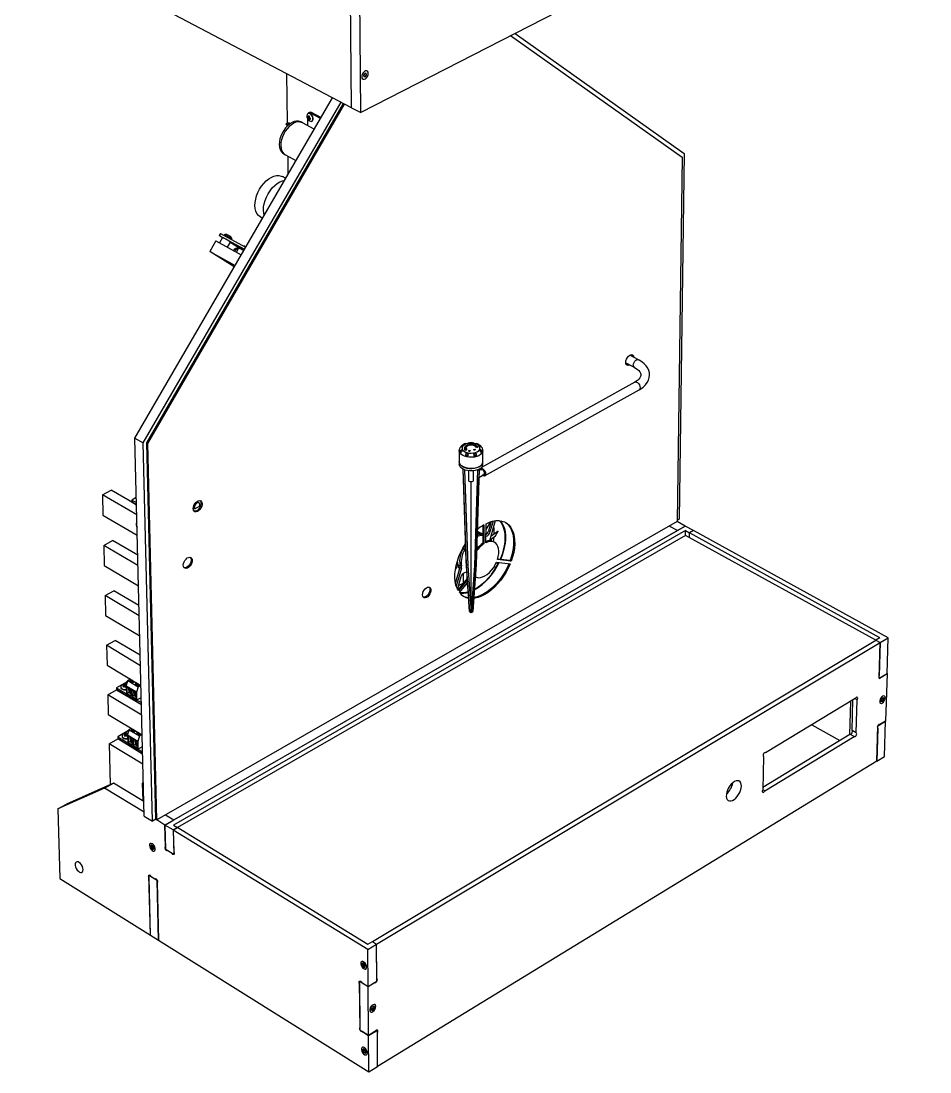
# Model space of a CAD drawing. Extents: x 0 to 176, y 0 to 259.
# Drawn here: x 54.3 to 154.6, y 14 to 130 of the extents above; entities that cross this region are included whole.
import ezdxf

# ---------------------------------------------------------------- set-up
doc = ezdxf.new("R2010")
doc.units = 0
doc.layers.get('0').update_dxf_attribs({"linetype": 'CONTINUOUS'})

msp = doc.modelspace()

# ---------------------------------------------------------------- linework, layer by layer
at = {"color": 7, "linetype": 'CONTINUOUS'}
for p, q in [((154.57, 152.08), (91.75, 119.87)), ((90.74, 120.4), (54.27, 139.56)), ((90.74, 120.4), (90.6, 135.99)), ((91.75, 119.87), (91.62, 135.47)), ((108.3, 128.36), (127.24, 114.93)), ((108.78, 128.6), (127.46, 115.34)), ((83.57, 124.16), (83.65, 118.73)), ((92.23, 124.2), (92.09, 124.03)), ((92.37, 124.18), (92.23, 124.2)), ((92.38, 123.98), (92.37, 124.18)), ((92.09, 124.03), (92.09, 123.84)), ((92.09, 123.84), (92.23, 123.81)), ((92.23, 123.81), (92.38, 123.98)), ((66.83, 83.95), (88.63, 121.51)), ((67.76, 83.41), (89.58, 121.01)), ((68.14, 83.44), (89.85, 120.86)), ((68.26, 83.37), (89.97, 120.8)), ((85.97, 119.38), (85.87, 119.44)), ((85.97, 119.38), (85.98, 119.52)), ((85.97, 119.38), (86.1, 119.44)), ((86.11, 119.88), (85.99, 119.82)), ((86.09, 119.32), (86.1, 119.46)), ((86.22, 119.8), (86.34, 119.86)), ((87.3, 119.22), (86.22, 119.8)), ((87.36, 119.32), (86.34, 119.86)), ((90.74, 120.4), (91.75, 119.87)), ((83.54, 118.62), (83.54, 118.57)), ((83.6, 118.49), (83.6, 118.54)), ((83.6, 118.54), (83.74, 118.47)), ((83.6, 118.49), (83.7, 118.43)), ((83.65, 118.46), (83.65, 118.39)), ((83.71, 118.6), (83.71, 118.6)), ((83.94, 118.71), (84.01, 118.68)), ((85.32, 118.74), (85.14, 118.84)), ((86.62, 118.05), (85.32, 118.74)), ((85.88, 119.3), (86.09, 119.32)), ((85.97, 119.23), (85.88, 119.3)), ((85.88, 119.23), (85.89, 118.44)), ((85.97, 119.23), (86.11, 119.3)), ((86.14, 119.29), (85.99, 119.1)), ((86.09, 119.17), (86.22, 119.24)), ((83.26, 115.3), (83.44, 115.21)), ((83.44, 115.21), (84.61, 114.58)), ((83.7, 115.07), (83.72, 113.05)), ((127.24, 114.93), (126.66, 74.74)), ((127.46, 115.34), (126.88, 74.99)), ((83.47, 112.61), (83.13, 112.8)), ((80.9, 108.19), (80.65, 108.35)), ((75.78, 105.7), (75.1, 104.53)), ((75.78, 105.7), (78.57, 104.18)), ((76.27, 106.54), (76.13, 106.3)), ((76.13, 106.3), (78.92, 104.78)), ((76.51, 106.06), (76.13, 106.3)), ((76.52, 106.07), (76.18, 105.49)), ((76.27, 106.54), (79.06, 105.01)), ((77.06, 105.01), (77.38, 105.57)), ((77.25, 106.27), (77.24, 106.27)), ((77.25, 106.27), (77.29, 106.24)), ((77.32, 106.23), (77.32, 106.22)), ((78.3, 104.93), (77.36, 105.53)), ((75.1, 104.53), (77.89, 103)), ((77.79, 102.83), (75.1, 104.53)), ((78.04, 104.47), (78.3, 104.93)), ((78.25, 104.84), (78.13, 104.9)), ((78.84, 104.63), (78.3, 104.93)), ((78.96, 105.12), (78.94, 105.14)), ((122.4, 92.6), (121.46, 93.11)), ((121.01, 92.26), (121.94, 91.76)), ((122.01, 90.12), (105.09, 80.71)), ((105.42, 79.77), (122.48, 89.28)), ((66.83, 83.95), (67.76, 83.41)), ((67.86, 42.24), (66.83, 83.95)), ((68.77, 41.68), (67.76, 83.41)), ((68.14, 83.44), (68.26, 83.37)), ((69.13, 41.89), (68.14, 83.44)), ((69.25, 41.82), (68.26, 83.37)), ((102.62, 82.56), (102.62, 81.33)), ((102.82, 82.44), (102.68, 82.41)), ((102.91, 82.54), (102.82, 82.52)), ((102.82, 82.44), (102.82, 82.52)), ((102.91, 82.98), (103.01, 83.12)), ((102.91, 82.54), (102.91, 82.67)), ((102.94, 82.5), (102.91, 82.54)), ((103.28, 82.71), (103.19, 82.69)), ((103.19, 82.69), (103.19, 82.67)), ((103.19, 82.69), (103.39, 82.65)), ((103.19, 82.67), (103.39, 82.62)), ((103.22, 82.86), (103.22, 82.83)), ((103.46, 82.76), (103.38, 82.74)), ((103.39, 82.65), (103.46, 82.76)), ((103.39, 82.62), (103.46, 82.73)), ((103.39, 82.65), (103.39, 82.62)), ((103.46, 82.76), (103.46, 82.73)), ((103.65, 82.56), (103.7, 82.58)), ((103.65, 82.56), (103.67, 82.54)), ((103.65, 82.56), (103.65, 82.54)), ((103.65, 82.54), (103.67, 82.51)), ((103.67, 82.54), (103.72, 82.55)), ((103.67, 82.54), (103.67, 82.51)), ((103.67, 82.51), (103.72, 82.52)), ((103.68, 82.6), (103.73, 82.62)), ((103.7, 82.58), (103.68, 82.6)), ((103.68, 82.6), (103.68, 82.58)), ((103.68, 82.57), (103.68, 82.58)), ((103.71, 83.17), (103.71, 83.14)), ((103.74, 82.52), (103.72, 82.55)), ((103.72, 82.55), (103.72, 82.52)), ((103.74, 82.49), (103.72, 82.52)), ((103.75, 82.59), (103.73, 82.62)), ((103.74, 82.52), (103.8, 82.53)), ((103.74, 82.52), (103.74, 82.49)), ((103.74, 82.49), (103.8, 82.51)), ((103.75, 82.59), (103.8, 82.6)), ((103.77, 82.56), (103.82, 82.57)), ((103.8, 82.53), (103.77, 82.56)), ((103.79, 82.54), (103.82, 82.55)), ((103.8, 82.6), (103.82, 82.57)), ((103.8, 82.53), (103.8, 82.51)), ((103.82, 82.57), (103.82, 82.55)), ((104.21, 83.39), (104.45, 83.34)), ((104.21, 82.69), (104.36, 82.73)), ((104.23, 82.66), (104.21, 82.69)), ((104.21, 82.69), (104.21, 82.66)), ((104.23, 82.64), (104.21, 82.66)), ((104.23, 82.66), (104.37, 82.7)), ((104.23, 82.64), (104.37, 82.67)), ((104.23, 82.66), (104.23, 82.64)), ((104.37, 82.7), (104.36, 82.73)), ((104.37, 82.7), (104.37, 82.67)), ((104.41, 82.97), (104.49, 82.99)), ((104.6, 82.93), (104.41, 82.97)), ((104.41, 82.97), (104.41, 82.94)), ((104.6, 82.9), (104.41, 82.94)), ((104.59, 83.02), (104.68, 83.03)), ((104.68, 83.03), (104.6, 82.93)), ((104.68, 83.01), (104.6, 82.9)), ((104.6, 82.93), (104.6, 82.9)), ((104.68, 83.03), (104.68, 83.01)), ((104.95, 82.67), (104.85, 82.54)), ((104.95, 82.54), (104.92, 82.5)), ((104.95, 82.54), (104.95, 82.67)), ((105.03, 82.52), (104.95, 82.54)), ((105.03, 82.52), (105.03, 82.44)), ((105.18, 82.41), (105.03, 82.44)), ((105.18, 82.83), (105.16, 82.87)), ((105.24, 81.33), (105.24, 82.56)), ((102.62, 81.33), (102.62, 81.05)), ((103.37, 82.06), (103.31, 81.98)), ((103.4, 82.19), (103.37, 82.14)), ((103.37, 82.06), (103.37, 82.14)), ((103.65, 82.26), (103.4, 82.32)), ((103.4, 82.19), (103.4, 82.32)), ((103.6, 82.14), (103.4, 82.19)), ((104.45, 82.19), (104.26, 82.14)), ((104.45, 82.19), (104.45, 82.32)), ((104.49, 82.14), (104.45, 82.19)), ((104.49, 82.14), (104.49, 82.06)), ((104.55, 81.98), (104.49, 82.06)), ((105.24, 81.06), (105.24, 81.33)), ((103.03, 80.53), (103.38, 69.99)), ((103.38, 70.41), (103.06, 80.51)), ((103.21, 80.44), (103.57, 69.88)), ((103.69, 79.18), (103.69, 80.34)), ((104.17, 80.34), (104.17, 79.18)), ((104.65, 80.44), (104.3, 69.88)), ((104.83, 80.53), (104.49, 69.99)), ((105.02, 80.49), (104.83, 80.38)), ((104.83, 80.38), (104.83, 80.39)), ((103.94, 64.72), (103.93, 79.14)), ((104.49, 70.41), (104.78, 79.6)), ((104.8, 79.61), (105.34, 79.92)), ((63.25, 77.68), (64.23, 78.21)), ((67.01, 76.59), (64.23, 78.21)), ((63.25, 77.68), (63.31, 75.44)), ((67.04, 75.47), (63.25, 77.68)), ((66.99, 77.38), (66.51, 77.12)), ((66.51, 77.12), (66.52, 76.89)), ((66.51, 77.12), (67.01, 76.83)), ((66.52, 76.89), (67.01, 76.6)), ((66.98, 76.62), (66.98, 76.61)), ((67, 77.22), (66.99, 77.17)), ((66.99, 77.17), (67, 77.13)), ((73.91, 76.82), (73.68, 76.95)), ((63.31, 75.44), (67.1, 73.23)), ((73.45, 76.16), (73.28, 76.26)), ((73.45, 76.16), (73.96, 76.44)), ((126.66, 74.74), (69.25, 41.82)), ((127.57, 74.24), (70.15, 41.26)), ((105.23, 74.29), (105.23, 72.35)), ((105.35, 74.37), (105.35, 72.29)), ((105.57, 72.41), (105.58, 74.49)), ((105.58, 73.88), (106.11, 74.72)), ((106.15, 74.73), (105.85, 73.68)), ((106.01, 72.66), (106.64, 74.84)), ((106.36, 74.79), (106.02, 73.59)), ((126.7, 73.74), (125.79, 74.24)), ((127.57, 74.24), (126.66, 74.74)), ((126.88, 74.99), (126.67, 74.87)), ((126.7, 73.74), (127.57, 74.24)), ((128.48, 73.74), (127.57, 74.24)), ((127.59, 73.74), (71.09, 41.26)), ((71.12, 41.82), (126.7, 73.74)), ((127.58, 73.22), (71.55, 40.98)), ((105.11, 73.4), (104.61, 73.68)), ((105.22, 73.32), (105.23, 73.34)), ((105.85, 73.68), (106.02, 73.59)), ((106.03, 72.74), (106.63, 73.18)), ((106.93, 73.69), (106.13, 73.11)), ((106.16, 73.21), (106.16, 73.13)), ((106.16, 73.13), (106.16, 73.2)), ((127.58, 73.22), (127.59, 73.74)), ((148.58, 61.65), (127.58, 73.22)), ((127.59, 73.74), (128.05, 73.49)), ((128.04, 72.97), (128.05, 73.49)), ((128.48, 73.74), (128.05, 73.49)), ((149.04, 61.93), (128.05, 73.49)), ((149.95, 61.93), (128.48, 73.74)), ((63.4, 72.11), (64.38, 72.64)), ((67.18, 69.89), (63.4, 72.11)), ((63.4, 72.11), (63.46, 69.89)), ((67.15, 71.02), (64.38, 72.64)), ((105.23, 72.35), (105.35, 72.29)), ((106.16, 72.84), (106.16, 72.6)), ((106.16, 72.6), (106.16, 72.84)), ((106.52, 72.45), (106.41, 72.52)), ((103.06, 71.77), (103.23, 71.67)), ((63.46, 69.89), (67.23, 67.66)), ((102.69, 69.69), (102.2, 68)), ((102.31, 69.7), (102.21, 69.47)), ((102.26, 69.74), (102.36, 69.85)), ((102.26, 69.72), (102.3, 69.69)), ((102.86, 69.6), (102.29, 67.63)), ((102.67, 69.64), (102.65, 69.64)), ((102.69, 69.69), (102.86, 69.6)), ((102.71, 69.94), (102.88, 69.84)), ((103.76, 64.83), (103.38, 70.41)), ((103.57, 69.88), (103.38, 69.99)), ((103.38, 69.99), (103.76, 64.83)), ((103.57, 69.88), (103.94, 64.72)), ((104.3, 69.88), (103.94, 64.72)), ((104.12, 64.83), (104.49, 70.41)), ((104.49, 69.99), (104.12, 64.83)), ((104.49, 69.99), (104.3, 69.88)), ((106.45, 69.74), (106.73, 69.76)), ((106.94, 70.14), (106.66, 70.11)), ((106.76, 70.24), (106.72, 70.23)), ((106.73, 70.26), (108.25, 70.09)), ((106.76, 70.24), (106.94, 70.14)), ((108.36, 70.38), (106.84, 70.55)), ((108.25, 70.45), (106.86, 70.6)), ((108.25, 70.45), (108.36, 70.38)), ((102.44, 67.25), (102.85, 68.67)), ((103.49, 68.47), (102.47, 67.2)), ((102.57, 69.53), (102.63, 69.5)), ((103.06, 69.02), (103.06, 67.93)), ((103.39, 69.13), (103.45, 69.11)), ((103.51, 68.28), (102.54, 67.08)), ((102.65, 66.91), (103.53, 67.99)), ((63.55, 66.58), (64.53, 67.11)), ((63.55, 66.58), (63.61, 64.38)), ((67.32, 64.34), (63.55, 66.58)), ((67.29, 65.48), (64.53, 67.11)), ((63.61, 64.38), (67.37, 62.14)), ((103.76, 64.83), (103.94, 64.72)), ((103.94, 64.72), (104.12, 64.83)), ((63.7, 61.09), (64.67, 61.63)), ((67.42, 59.99), (64.67, 61.63)), ((93.04, 28.41), (148.61, 61.67)), ((149.04, 61.93), (148.61, 61.67)), ((148.61, 61.67), (149.08, 61.41)), ((149.08, 61.41), (149.95, 61.93)), ((149.83, 57.97), (149.95, 61.93)), ((63.7, 61.09), (63.76, 58.9)), ((67.45, 58.84), (63.7, 61.09)), ((93.51, 28.12), (149.08, 61.41)), ((148.96, 57.45), (149.08, 61.41)), ((149.08, 61.41), (148.97, 57.73)), ((63.76, 58.9), (67.51, 56.65)), ((66, 57.07), (64.81, 56.41)), ((65.88, 56.59), (66.07, 57.19)), ((66.03, 57.16), (66, 57.11)), ((66.03, 57.16), (66, 57.14)), ((66, 57.11), (66, 57.14)), ((66.04, 57.08), (66, 57.11)), ((66, 57.11), (66, 56.96)), ((66.19, 57.25), (66.03, 57.16)), ((66.03, 57.16), (66.06, 57.14)), ((66.36, 57.34), (66.07, 57.19)), ((66.07, 57.19), (67.2, 56.51)), ((66.19, 57.45), (66.19, 57.25)), ((66.25, 57.28), (66.24, 57.41)), ((66.36, 57.11), (66.34, 57.09)), ((66.36, 57.11), (66.55, 57)), ((66.46, 57.17), (66.37, 57.12)), ((66.46, 57.1), (66.42, 57.08)), ((66.71, 57.02), (66.46, 57.17)), ((66.46, 57.1), (66.46, 57.17)), ((66.62, 57), (66.46, 57.1)), ((66.8, 57.05), (66.82, 57.07)), ((67.04, 56.82), (66.95, 56.77)), ((67.29, 56.67), (67.04, 56.82)), ((67.04, 56.75), (67.04, 56.82)), ((148.96, 57.45), (149.83, 57.97)), ((149.2, 57.59), (149.83, 57.98)), ((149.83, 57.98), (149.68, 52.73)), ((63.85, 55.64), (64.82, 56.18)), ((64.81, 56.41), (65.9, 55.75)), ((64.81, 56.41), (64.82, 56.19)), ((64.82, 56.19), (67.56, 54.54)), ((67.56, 54.53), (64.82, 56.18)), ((65.27, 55.92), (65.27, 55.91)), ((65.62, 56.62), (65.63, 56.48)), ((65.72, 56.55), (65.64, 56.74)), ((65.74, 56.56), (65.85, 56.47)), ((65.75, 56.69), (65.86, 56.74)), ((65.75, 56.69), (65.75, 56.55)), ((65.86, 56.74), (65.77, 56.53)), ((65.85, 56.47), (65.89, 56.5)), ((65.86, 56.62), (65.9, 56.64)), ((65.86, 56.62), (65.89, 56.6)), ((65.86, 56.62), (65.86, 56.48)), ((67.01, 55.91), (65.88, 56.59)), ((65.88, 56.59), (65.91, 55.71)), ((65.91, 55.71), (67.03, 55.04)), ((65.95, 56.46), (65.96, 55.78)), ((66.4, 56.19), (65.95, 56.46)), ((66.16, 55.89), (65.96, 55.78)), ((65.96, 55.78), (66.41, 55.51)), ((66.15, 56.34), (66.16, 55.89)), ((66.16, 55.89), (66.41, 55.74)), ((66.38, 55.86), (66.41, 55.85)), ((66.41, 55.51), (66.4, 56.19)), ((66.5, 56.13), (66.52, 55.45)), ((66.95, 55.86), (66.5, 56.13)), ((66.7, 56.01), (66.71, 55.56)), ((66.95, 56.77), (66.92, 56.74)), ((66.95, 56.77), (67.13, 56.65)), ((66.97, 55.18), (66.95, 55.86)), ((67.04, 56.75), (67, 56.73)), ((67.2, 56.51), (67.01, 55.91)), ((67.01, 55.91), (67.03, 55.04)), ((67.2, 56.65), (67.04, 56.75)), ((67.2, 56.51), (67.48, 56.67)), ((67.38, 56.7), (67.4, 56.72)), ((63.85, 55.64), (63.9, 53.47)), ((67.59, 53.38), (63.85, 55.64)), ((66.08, 55.42), (66.09, 55.43)), ((66.71, 55.56), (66.52, 55.45)), ((66.52, 55.45), (66.97, 55.18)), ((66.71, 55.56), (66.96, 55.41)), ((66.93, 55.53), (66.96, 55.51)), ((67.03, 55.04), (67.54, 55.32)), ((67.06, 55.05), (67.55, 54.76)), ((146.32, 55.21), (136.43, 49.24)), ((145.8, 54.89), (145.7, 51.25)), ((145.97, 51.69), (146.07, 55.06)), ((146.54, 55.07), (146.31, 55.2)), ((146.44, 51.43), (146.54, 55.07)), ((149.24, 55.17), (149.18, 54.98)), ((149.18, 54.98), (149.26, 54.9)), ((149.22, 55.11), (149.24, 55.17)), ((149.22, 55.1), (149.22, 55.11)), ((149.22, 55.11), (149.4, 55.01)), ((149.38, 55.27), (149.24, 55.17)), ((149.26, 54.9), (149.4, 55.01)), ((149.35, 55.25), (149.46, 55.19)), ((149.46, 55.19), (149.38, 55.27)), ((149.4, 55.01), (149.46, 55.19)), ((63.9, 53.47), (67.64, 51.21)), ((141.54, 52.33), (144.62, 50.6)), ((148.7, 48.3), (148.81, 52.21)), ((148.81, 52.21), (149.68, 52.73)), ((148.81, 52.21), (148.81, 52.21)), ((149.03, 52.35), (149.04, 52.35)), ((149.68, 52.73), (149.04, 52.35)), ((149.56, 48.83), (149.68, 52.73)), ((149.68, 52.73), (149.67, 52.73)), ((66.14, 51.67), (64.95, 51)), ((65.76, 51.21), (65.77, 51.07)), ((65.86, 51.14), (65.78, 51.33)), ((65.88, 51.15), (65.99, 51.06)), ((65.89, 51.28), (66, 51.33)), ((65.89, 51.28), (65.89, 51.14)), ((66, 51.33), (65.91, 51.12)), ((65.99, 51.06), (66.03, 51.09)), ((66, 51.21), (66.04, 51.23)), ((66, 51.21), (66.03, 51.19)), ((66, 51.21), (66, 51.07)), ((66.02, 51.17), (66.21, 51.76)), ((67.15, 50.49), (66.02, 51.17)), ((66.02, 51.17), (66.05, 50.3)), ((66.09, 51.05), (66.1, 50.37)), ((66.54, 50.77), (66.09, 51.05)), ((66.16, 51.75), (66.13, 51.7)), ((66.13, 51.7), (66.14, 51.74)), ((66.18, 51.67), (66.13, 51.7)), ((66.13, 51.7), (66.14, 51.54)), ((66.16, 51.75), (66.14, 51.74)), ((66.33, 51.85), (66.16, 51.75)), ((66.16, 51.75), (66.2, 51.73)), ((66.48, 51.91), (66.21, 51.76)), ((66.21, 51.76), (67.33, 51.09)), ((66.33, 52.01), (66.33, 51.83)), ((66.38, 51.86), (66.38, 51.97)), ((66.5, 51.69), (66.48, 51.67)), ((66.5, 51.69), (66.69, 51.58)), ((66.59, 51.75), (66.51, 51.7)), ((66.6, 51.68), (66.56, 51.66)), ((66.85, 51.59), (66.59, 51.75)), ((66.6, 51.68), (66.59, 51.75)), ((66.76, 51.58), (66.6, 51.68)), ((66.93, 51.63), (66.94, 51.63)), ((67.08, 51.34), (67.06, 51.32)), ((67.08, 51.34), (67.27, 51.23)), ((67.17, 51.4), (67.09, 51.35)), ((67.18, 51.33), (67.14, 51.31)), ((67.33, 51.09), (67.15, 50.49)), ((67.43, 51.24), (67.17, 51.4)), ((67.18, 51.33), (67.17, 51.4)), ((67.34, 51.23), (67.18, 51.33)), ((67.33, 51.09), (67.6, 51.24)), ((67.51, 51.28), (67.52, 51.28)), ((136.12, 45.44), (145.73, 51.27)), ((146.2, 51.01), (145.73, 51.27)), ((146.44, 51.43), (145.97, 51.69)), ((148.8, 51.93), (148.7, 48.3)), ((63.99, 50.23), (64.96, 50.77)), ((63.99, 50.23), (64.11, 45.74)), ((67.72, 47.96), (63.99, 50.23)), ((64.95, 51), (66.04, 50.34)), ((64.95, 51), (64.96, 50.79)), ((64.96, 50.79), (67.69, 49.13)), ((67.69, 49.12), (64.96, 50.77)), ((65.41, 50.51), (65.41, 50.5)), ((66.05, 50.3), (67.17, 49.62)), ((66.3, 50.48), (66.1, 50.37)), ((66.1, 50.37), (66.55, 50.1)), ((66.21, 50.02), (66.22, 50.02)), ((66.28, 50.92), (66.3, 50.48)), ((66.3, 50.48), (66.55, 50.33)), ((66.52, 50.45), (66.54, 50.43)), ((66.55, 50.1), (66.54, 50.77)), ((66.64, 50.71), (66.65, 50.04)), ((67.09, 50.44), (66.64, 50.71)), ((66.85, 50.15), (66.65, 50.04)), ((66.65, 50.04), (67.1, 49.76)), ((66.84, 50.59), (66.85, 50.15)), ((66.85, 50.15), (67.1, 49.99)), ((67.07, 50.11), (67.1, 50.1)), ((67.1, 49.76), (67.09, 50.44)), ((67.15, 50.49), (67.17, 49.62)), ((67.17, 49.62), (67.67, 49.91)), ((136.34, 45.02), (146.2, 51.01)), ((67.2, 49.64), (67.69, 49.34)), ((136.19, 48.82), (136.11, 45.15)), ((148.7, 48.3), (149.56, 48.83)), ((148.7, 48.3), (93.62, 14.6)), ((63.5, 45.34), (58.32, 43.03)), ((64.47, 45.89), (59.29, 43.57)), ((63.5, 45.34), (64.47, 45.89)), ((67.85, 42.67), (63.5, 45.34)), ((67.82, 43.84), (64.47, 45.89)), ((67.78, 45.8), (67.65, 45.88)), ((67.65, 45.88), (67.7, 43.92)), ((136.34, 45.02), (136.11, 45.15)), ((58.32, 43.03), (59.29, 43.57)), ((58.32, 43.03), (58.56, 35.35)), ((67.86, 42.24), (68.77, 41.68)), ((69.13, 41.89), (68.77, 41.68)), ((69.13, 41.89), (69.25, 41.82)), ((70.15, 41.26), (69.13, 41.89)), ((70.15, 41.26), (71.12, 41.82)), ((70.21, 42.38), (71.12, 41.82)), ((71.06, 40.71), (70.15, 41.26)), ((70.15, 41.26), (70.22, 38.57)), ((70.21, 38.86), (70.15, 41.26)), ((71.55, 40.98), (71.06, 40.71)), ((71.06, 40.71), (71.12, 38.01)), ((71.07, 40.7), (71.56, 40.98)), ((92.54, 27.53), (71.07, 40.7)), ((71.07, 40.7), (71.13, 38.29)), ((71.09, 41.26), (71.55, 40.98)), ((71.55, 40.98), (71.55, 40.97)), ((71.56, 40.98), (92.55, 28.12)), ((68.65, 38.99), (68.63, 38.84)), ((68.8, 38.93), (68.63, 38.84)), ((68.63, 38.84), (68.74, 38.66)), ((68.78, 38.96), (68.65, 38.99)), ((68.89, 38.74), (68.74, 38.66)), ((68.74, 38.66), (68.87, 38.63)), ((68.9, 38.78), (68.78, 38.96)), ((68.87, 38.63), (68.9, 38.78)), ((71.12, 38.01), (70.22, 38.57)), ((70.89, 38.16), (70.45, 38.43)), ((71.12, 38.01), (71.16, 38.04)), ((58.56, 35.35), (68.55, 29.1)), ((68.39, 35.74), (69.29, 35.18)), ((68.55, 29.1), (68.39, 35.74)), ((68.55, 29.1), (68.4, 35.46)), ((68.63, 35.59), (69.05, 35.33)), ((69.45, 28.54), (69.29, 35.18)), ((69.3, 34.9), (69.45, 28.54)), ((68.55, 29.1), (69.45, 28.54)), ((69.45, 28.54), (92.66, 14.01)), ((92.54, 27.53), (93.51, 28.12)), ((92.55, 28.12), (93.04, 28.41)), ((93.04, 28.41), (93.51, 28.12)), ((93.54, 24.32), (93.51, 28.12)), ((93.54, 24.03), (93.51, 28.12)), ((92.58, 23.45), (92.54, 27.53)), ((91.96, 25.95), (91.96, 25.78)), ((92.09, 25.95), (91.96, 25.95)), ((92.14, 25.88), (91.96, 25.78)), ((91.96, 25.78), (92.09, 25.61)), ((92.22, 25.79), (92.09, 25.95)), ((92.22, 25.69), (92.09, 25.61)), ((92.09, 25.61), (92.22, 25.62)), ((92.14, 25.89), (92.14, 25.88)), ((92.14, 25.88), (92.22, 25.79)), ((92.22, 25.62), (92.22, 25.79)), ((91.63, 24.03), (92.58, 23.45)), ((91.68, 18.63), (91.63, 24.03)), ((91.68, 18.91), (91.64, 23.75)), ((91.88, 23.88), (92.58, 23.45)), ((92.58, 23.45), (93.54, 24.03)), ((92.58, 23.45), (93.29, 23.88)), ((92.62, 18.04), (92.58, 23.45)), ((92.99, 21.11), (92.93, 20.92)), ((92.93, 20.92), (93.03, 20.84)), ((92.97, 21.04), (93, 21.06)), ((93.14, 21.23), (92.99, 21.11)), ((93, 21.06), (93.02, 21.14)), ((93, 21.06), (93.18, 20.95)), ((93.03, 20.84), (93.18, 20.95)), ((93.12, 21.22), (93.23, 21.15)), ((93.23, 21.15), (93.14, 21.23)), ((93.18, 20.95), (93.23, 21.15)), ((91.68, 18.63), (92.62, 18.04)), ((92.62, 18.04), (93.59, 18.63)), ((93.62, 14.6), (93.59, 18.63)), ((92.62, 18.04), (91.93, 18.47)), ((93.33, 18.47), (92.62, 18.04)), ((92.66, 14.01), (92.62, 18.04)), ((93.62, 14.6), (93.59, 18.34)), ((92.17, 16.49), (92.04, 16.48)), ((92.04, 16.48), (92.04, 16.31)), ((92.22, 16.42), (92.04, 16.31)), ((92.04, 16.31), (92.17, 16.15)), ((92.3, 16.32), (92.17, 16.49)), ((92.3, 16.15), (92.3, 16.32)), ((92.3, 16.22), (92.17, 16.15)), ((92.17, 16.15), (92.3, 16.15)), ((92.66, 14.01), (93.62, 14.6))]:
    msp.add_line(p, q, dxfattribs=at)
at = {"color": 8, "linetype": 'CONTINUOUS'}
msp.add_line((80.65, 108.35), (80.91, 108.21), dxfattribs=at)
at = {"color": 7, "linetype": 'CONTINUOUS'}
for points in [[(92.59, 124.19), (92.57, 124.34), (92.5, 124.44), (92.39, 124.48), (92.26, 124.46), (92.13, 124.37), (92.01, 124.24), (91.92, 124.08), (91.88, 123.91), (91.88, 123.75), (91.93, 123.62), (92.02, 123.55), (92.14, 123.54), (92.27, 123.59), (92.4, 123.7), (92.5, 123.85), (92.57, 124.02), (92.59, 124.19)], [(92.36, 124.07), (92.35, 124.01), (92.32, 123.94), (92.28, 123.89), (92.23, 123.85), (92.18, 123.84), (92.14, 123.85), (92.11, 123.89), (92.1, 123.94), (92.11, 124.01), (92.14, 124.07), (92.18, 124.12), (92.23, 124.16), (92.28, 124.18), (92.32, 124.16), (92.35, 124.13), (92.36, 124.07)], [(85.87, 119.44), (85.87, 119.34), (85.88, 119.3)], [(86.37, 118.93), (86.38, 118.93), (86.45, 119.01), (86.48, 119.13), (86.47, 119.29), (86.42, 119.45), (86.33, 119.59), (86.22, 119.7), (86.1, 119.77), (85.99, 119.77), (85.94, 119.75)], [(86.37, 118.93), (86.4, 118.94), (86.47, 119.02), (86.5, 119.12), (86.51, 119.25), (86.47, 119.4), (86.4, 119.54), (86.31, 119.66), (86.19, 119.75), (86.08, 119.78), (85.98, 119.77), (85.95, 119.75)], [(86.1, 119.46), (86.02, 119.51), (85.98, 119.52)], [(84.18, 118.78), (83.93, 118.62), (83.69, 118.42), (83.46, 118.18), (83.26, 117.9), (83.08, 117.6), (82.94, 117.28), (82.84, 116.96), (82.78, 116.64), (82.76, 116.33), (82.79, 116.04), (82.86, 115.79), (82.97, 115.58), (83.12, 115.41), (83.26, 115.3)], [(84.36, 118.69), (84.11, 118.53), (83.86, 118.33), (83.64, 118.09), (83.43, 117.81), (83.26, 117.51), (83.12, 117.19), (83.01, 116.87), (82.95, 116.55), (82.94, 116.24), (82.96, 115.95), (83.03, 115.7), (83.14, 115.48), (83.29, 115.31), (83.44, 115.21)], [(84.36, 118.69), (84.11, 118.53), (83.86, 118.33), (83.64, 118.09), (83.43, 117.81), (83.26, 117.51), (83.12, 117.19), (83.01, 116.87), (82.95, 116.55), (82.94, 116.24), (82.96, 115.95), (83.03, 115.7), (83.14, 115.48), (83.29, 115.31), (83.44, 115.21)], [(83.6, 118.54), (83.55, 118.58), (83.54, 118.63), (83.56, 118.67), (83.61, 118.71), (83.69, 118.74), (83.78, 118.75), (83.87, 118.74), (83.94, 118.71)], [(83.6, 118.49), (83.56, 118.52), (83.54, 118.57)], [(83.71, 118.66), (83.7, 118.64), (83.69, 118.63), (83.69, 118.61), (83.71, 118.6), (83.74, 118.59), (83.77, 118.58), (83.8, 118.59), (83.83, 118.6), (83.85, 118.61), (83.86, 118.63), (83.85, 118.64), (83.83, 118.66), (83.81, 118.67), (83.77, 118.67), (83.74, 118.67), (83.71, 118.66)], [(85.88, 119.2), (85.97, 119.06), (86.02, 119.01), (86.1, 118.95), (86.2, 118.91), (86.3, 118.9), (86.37, 118.93)], [(85.99, 119.1), (85.98, 119.19), (85.97, 119.23)], [(85.99, 119.1), (86.07, 119.06), (86.11, 119.04)], [(86.22, 119.26), (86.12, 119.3), (86.09, 119.32)], [(86.22, 119.12), (86.13, 119.16), (86.09, 119.17)], [(86.11, 119.04), (86.09, 119.13), (86.09, 119.17)], [(86.22, 119.12), (86.22, 119.22), (86.22, 119.26)], [(80.65, 108.35), (80.46, 108.51), (80.3, 108.72), (80.19, 108.98), (80.11, 109.28), (80.09, 109.6), (80.1, 109.95), (80.17, 110.32), (80.27, 110.69), (80.42, 111.06), (80.6, 111.41), (80.82, 111.75), (81.06, 112.05), (81.33, 112.32), (81.61, 112.54), (81.89, 112.72), (82.18, 112.84), (82.46, 112.91), (82.73, 112.91), (82.98, 112.86), (83.13, 112.8)], [(81.1, 108.54), (81.05, 108.77), (81.02, 109.09), (81.04, 109.45), (81.11, 109.81), (81.21, 110.18), (81.36, 110.55), (81.54, 110.91), (81.76, 111.24), (82, 111.55), (82.27, 111.81), (82.55, 112.04), (82.84, 112.21), (83.12, 112.34), (83.34, 112.39)], [(76.99, 106.4), (76.93, 106.42), (76.83, 106.43), (76.77, 106.41), (76.74, 106.39), (76.72, 106.37)], [(76.72, 106.37), (76.72, 106.37), (76.77, 106.35)], [(76.99, 106.4), (77.09, 106.37), (77.12, 106.35)], [(76.99, 106.4), (77.04, 106.38), (77.06, 106.37)], [(77.06, 106.37), (77.15, 106.33), (77.19, 106.31)], [(77.25, 106.26), (77.21, 106.3), (77.19, 106.31)], [(77.25, 106.26), (77.35, 106.21), (77.38, 106.18)], [(77.38, 106.18), (77.34, 106.22), (77.32, 106.23)], [(77.54, 105.89), (77.55, 105.93), (77.55, 105.96), (77.54, 106.01), (77.51, 106.06), (77.43, 106.15), (77.34, 106.22), (77.33, 106.23)], [(77.51, 105.86), (77.53, 105.88), (77.54, 105.89)], [(77.61, 105.43), (77.63, 105.42), (77.65, 105.41), (77.67, 105.4), (77.69, 105.39), (77.7, 105.38), (77.7, 105.38), (77.69, 105.38), (77.68, 105.39), (77.66, 105.4), (77.63, 105.41), (77.61, 105.43), (77.6, 105.44), (77.59, 105.44), (77.58, 105.44), (77.59, 105.44), (77.61, 105.43)], [(77.75, 104.63), (77.79, 104.72), (77.87, 104.82), (77.96, 104.89), (78.06, 104.92), (78.13, 104.9)], [(77.84, 105.34), (77.87, 105.33), (77.9, 105.31), (77.93, 105.3), (77.95, 105.28), (77.96, 105.28), (77.96, 105.27), (77.95, 105.28), (77.93, 105.29), (77.91, 105.3), (77.88, 105.32), (77.85, 105.34), (77.83, 105.35), (77.82, 105.36), (77.82, 105.36), (77.82, 105.35), (77.84, 105.34)], [(77.87, 104.56), (77.91, 104.65), (77.99, 104.76), (78.08, 104.83), (78.18, 104.85), (78.25, 104.84)], [(77.87, 104.56), (77.91, 104.65), (77.99, 104.76), (78.08, 104.83), (78.17, 104.85), (78.25, 104.84)], [(78.11, 105.07), (78.13, 105.06), (78.16, 105.05), (78.18, 105.03), (78.2, 105.02), (78.21, 105.02), (78.21, 105.01), (78.2, 105.02), (78.18, 105.02), (78.16, 105.04), (78.14, 105.05), (78.12, 105.06), (78.1, 105.07), (78.09, 105.08), (78.09, 105.08), (78.1, 105.08), (78.11, 105.07)], [(78.13, 105.16), (78.17, 105.14), (78.2, 105.12), (78.23, 105.1), (78.26, 105.09), (78.27, 105.08), (78.27, 105.08), (78.26, 105.08), (78.24, 105.09), (78.21, 105.11), (78.18, 105.13), (78.14, 105.15), (78.12, 105.17), (78.1, 105.18), (78.1, 105.18), (78.11, 105.17), (78.13, 105.16)], [(78.37, 104.91), (78.39, 104.9), (78.41, 104.88), (78.43, 104.87), (78.45, 104.86), (78.46, 104.85), (78.46, 104.85), (78.46, 104.85), (78.44, 104.86), (78.42, 104.87), (78.4, 104.89), (78.38, 104.9), (78.36, 104.91), (78.35, 104.92), (78.35, 104.92), (78.35, 104.91), (78.37, 104.91)], [(78.45, 105.01), (78.48, 105), (78.51, 104.98), (78.53, 104.97), (78.55, 104.95), (78.57, 104.94), (78.57, 104.94), (78.56, 104.95), (78.54, 104.96), (78.51, 104.97), (78.49, 104.99), (78.46, 105), (78.44, 105.02), (78.42, 105.02), (78.42, 105.03), (78.43, 105.02), (78.45, 105.01)], [(78.58, 104.82), (78.6, 104.8), (78.62, 104.79), (78.64, 104.78), (78.66, 104.77), (78.67, 104.76), (78.67, 104.76), (78.66, 104.76), (78.65, 104.77), (78.63, 104.78), (78.61, 104.79), (78.59, 104.81), (78.57, 104.82), (78.56, 104.82), (78.56, 104.83), (78.56, 104.82), (78.58, 104.82)], [(78.72, 104.84), (78.75, 104.82), (78.78, 104.8), (78.82, 104.79), (78.84, 104.77), (78.86, 104.76), (78.86, 104.76), (78.85, 104.76), (78.82, 104.77), (78.79, 104.79), (78.76, 104.81), (78.73, 104.83), (78.7, 104.85), (78.69, 104.86), (78.68, 104.86), (78.7, 104.85), (78.72, 104.84)], [(78.88, 104.71), (78.87, 104.71), (78.86, 104.72), (78.86, 104.72), (78.87, 104.72), (78.88, 104.71)], [(78.96, 105.12), (78.95, 105.13), (78.94, 105.13), (78.93, 105.13), (78.92, 105.12), (78.91, 105.12), (78.9, 105.11), (78.9, 105.1)], [(75.88, 104.08), (75.91, 104.07), (75.93, 104.05), (75.96, 104.03), (75.98, 104.02), (75.99, 104.01), (76, 104.01), (75.99, 104.01), (75.97, 104.02), (75.94, 104.04), (75.91, 104.05), (75.89, 104.07), (75.87, 104.08), (75.85, 104.09), (75.85, 104.09), (75.86, 104.09), (75.88, 104.08)], [(121, 92.32), (121.02, 92.49), (121.08, 92.66), (121.18, 92.83), (121.29, 92.98), (121.42, 93.08), (121.55, 93.15), (121.68, 93.16), (121.78, 93.11), (121.85, 93.02), (121.89, 92.89), (121.89, 92.87)], [(121.44, 92.03), (121.41, 92.01), (121.28, 91.97), (121.17, 91.99), (121.08, 92.06), (121.02, 92.17), (121, 92.32)], [(121.94, 91.76), (122.07, 91.68), (122.27, 91.54), (122.43, 91.4), (122.55, 91.26), (122.62, 91.12), (122.66, 91), (122.66, 90.87), (122.63, 90.73), (122.57, 90.6), (122.46, 90.47), (122.31, 90.32), (122.11, 90.18), (122.01, 90.12)], [(122.48, 89.28), (122.65, 89.38), (122.93, 89.58), (123.18, 89.82), (123.37, 90.07), (123.51, 90.34), (123.6, 90.62), (123.63, 90.89), (123.61, 91.16), (123.54, 91.42), (123.42, 91.67), (123.26, 91.91), (123.05, 92.14), (122.79, 92.36), (122.49, 92.55), (122.4, 92.6)], [(102.68, 82.83), (102.63, 82.68), (102.62, 82.57)], [(102.7, 82.87), (102.68, 82.84), (102.68, 82.83)], [(103.01, 82.54), (102.96, 82.61), (102.91, 82.67)], [(103.55, 83.34), (103.34, 83.27), (103.16, 83.18), (103.03, 83.06), (102.96, 82.93), (102.95, 82.79), (103, 82.66), (103.1, 82.54), (103.27, 82.43), (103.47, 82.35), (103.7, 82.3), (103.94, 82.29), (104.19, 82.31), (104.42, 82.36), (104.61, 82.44), (104.77, 82.55), (104.87, 82.67), (104.91, 82.81), (104.89, 82.95), (104.81, 83.07), (104.68, 83.19), (104.5, 83.28), (104.28, 83.34), (104.04, 83.38), (103.79, 83.37), (103.55, 83.34)], [(103.28, 82.71), (103.24, 82.79), (103.22, 82.86), (103.24, 82.94), (103.28, 83.01), (103.35, 83.08), (103.43, 83.14), (103.54, 83.19), (103.67, 83.23)], [(103.26, 82.71), (103.24, 82.76), (103.22, 82.83)], [(103.38, 82.74), (103.35, 82.8), (103.34, 82.86), (103.35, 82.93), (103.38, 82.99), (103.44, 83.05), (103.52, 83.1), (103.61, 83.14), (103.71, 83.17)], [(103.36, 83.35), (103.37, 83.35), (103.39, 83.35), (103.41, 83.34)], [(103.41, 83.34), (103.53, 83.37), (103.65, 83.39)], [(103.65, 83.39), (103.64, 83.4), (103.61, 83.41)], [(104.29, 83.37), (104.26, 83.41), (104.23, 83.4), (104.21, 83.39)], [(104.45, 83.34), (104.49, 83.35), (104.5, 83.35)], [(104.85, 83.12), (104.9, 83.05), (104.95, 82.98)], [(102.62, 81.33), (102.63, 81.24), (102.69, 81.09), (102.81, 80.95), (102.99, 80.82), (103.21, 80.72), (103.46, 80.65), (103.73, 80.61), (104.02, 80.6), (104.3, 80.63), (104.56, 80.69), (104.79, 80.78), (104.98, 80.9), (105.13, 81.03), (105.21, 81.18), (105.24, 81.33)], [(104.86, 80.81), (104.64, 80.72), (104.38, 80.65), (104.11, 80.61), (103.82, 80.6), (103.54, 80.63), (103.28, 80.69), (103.05, 80.79), (102.86, 80.9), (102.72, 81.04), (102.64, 81.19), (102.62, 81.33)], [(104.45, 82.32), (104.33, 82.29), (104.21, 82.26)], [(104.86, 80.54), (104.64, 80.44), (104.38, 80.37), (104.11, 80.33), (103.82, 80.33), (103.54, 80.36), (103.28, 80.42), (103.05, 80.51), (102.86, 80.63), (102.72, 80.77), (102.64, 80.92), (102.62, 81.05)], [(104.83, 80.39), (104.85, 80.52), (104.86, 80.54)], [(104.9, 80.42), (104.91, 80.48), (104.98, 80.56), (105.07, 80.58), (105.18, 80.54), (105.29, 80.46), (105.39, 80.33), (105.45, 80.18), (105.47, 80.04)], [(104.99, 80.65), (105.01, 80.65), (105.12, 80.64), (105.24, 80.57), (105.35, 80.46), (105.45, 80.32), (105.51, 80.16), (105.53, 80.01), (105.51, 79.88), (105.45, 79.79), (105.35, 79.75), (105.24, 79.77), (105.15, 79.81)], [(105.02, 80.49), (105.09, 80.5), (105.18, 80.47), (105.27, 80.4), (105.34, 80.3), (105.39, 80.19), (105.41, 80.07)], [(105.02, 80.49), (105.09, 80.5), (105.18, 80.47), (105.27, 80.4), (105.34, 80.3), (105.39, 80.19), (105.41, 80.07), (105.39, 79.98), (105.34, 79.92), (105.34, 79.92)], [(105.47, 80.04), (105.45, 79.92), (105.39, 79.85), (105.29, 79.83), (105.21, 79.85)], [(73.27, 76.17), (73.29, 76.34), (73.35, 76.53), (73.45, 76.71), (73.57, 76.86), (73.71, 76.97), (73.86, 77.04), (74, 77.05), (74.11, 77.01), (74.2, 76.92), (74.25, 76.78), (74.25, 76.61), (74.21, 76.43), (74.13, 76.25), (74.02, 76.08), (73.88, 75.95), (73.74, 75.85), (73.59, 75.81), (73.46, 75.83), (73.36, 75.9), (73.3, 76.01), (73.27, 76.17)], [(74.04, 77.04), (74.08, 76.98), (74.13, 76.85), (74.13, 76.68), (74.09, 76.5), (74.01, 76.31), (73.9, 76.15), (73.77, 76.01), (73.62, 75.92), (73.48, 75.88), (73.36, 75.89)], [(74.04, 77.04), (74.08, 76.98), (74.13, 76.85), (74.13, 76.68), (74.09, 76.5), (74.01, 76.31), (73.9, 76.15), (73.77, 76.01), (73.62, 75.92), (73.48, 75.88), (73.36, 75.89)], [(73.96, 76.44), (74, 76.59), (73.98, 76.72), (73.92, 76.81), (73.82, 76.84), (73.7, 76.8), (73.58, 76.71), (73.48, 76.57), (73.42, 76.42), (73.41, 76.27), (73.45, 76.16)], [(67.06, 74.64), (67, 74.59), (66.96, 74.48), (66.97, 74.34), (67.01, 74.18), (67.08, 74.06)], [(105.58, 74.49), (105.95, 74.66), (106.31, 74.78), (106.66, 74.84), (107, 74.85), (107.32, 74.8), (107.61, 74.7), (107.88, 74.55), (108.12, 74.35), (108.32, 74.1), (108.48, 73.8), (108.61, 73.47), (108.7, 73.1), (108.74, 72.69), (108.75, 72.26), (108.71, 71.81), (108.64, 71.34), (108.52, 70.86), (108.36, 70.38)], [(107.04, 74.86), (107.18, 74.7), (107.35, 74.43), (107.49, 74.11), (107.59, 73.76), (107.65, 73.37), (107.67, 72.96), (107.65, 72.52), (107.59, 72.07), (107.49, 71.6), (107.35, 71.13), (107.17, 70.66), (107.13, 70.57)], [(107.17, 74.83), (107.33, 74.61), (107.49, 74.31), (107.61, 73.97), (107.68, 73.6), (107.72, 73.2), (107.72, 72.77), (107.68, 72.33), (107.6, 71.87), (107.48, 71.4), (107.33, 70.93), (107.18, 70.56)], [(107.62, 74.71), (107.77, 74.62), (108, 74.41), (108.2, 74.16), (108.37, 73.87), (108.5, 73.53), (108.58, 73.16), (108.63, 72.76), (108.64, 72.33), (108.6, 71.87), (108.52, 71.41), (108.41, 70.93), (108.25, 70.45)], [(107.72, 74.65), (107.84, 74.56), (108.06, 74.35), (108.25, 74.1), (108.4, 73.8), (108.52, 73.46), (108.6, 73.09), (108.63, 72.69), (108.63, 72.26), (108.59, 71.82), (108.51, 71.36), (108.39, 70.89), (108.25, 70.45)], [(104.8, 73.4), (104.83, 73.36), (104.86, 73.31)], [(106.62, 73.18), (106.63, 73.18), (106.63, 73.18), (106.63, 73.18), (106.64, 73.19), (106.65, 73.21), (106.69, 73.31), (106.81, 73.46), (106.9, 73.61), (106.92, 73.65), (106.93, 73.67), (106.93, 73.69), (106.93, 73.69), (106.93, 73.69), (106.93, 73.69), (106.93, 73.69), (106.93, 73.69), (106.93, 73.69), (106.93, 73.69), (106.93, 73.69), (106.93, 73.69)], [(102.54, 67.08), (102.38, 67.38), (102.26, 67.73), (102.19, 68.11), (102.15, 68.53), (102.15, 68.97), (102.2, 69.43), (102.29, 69.9), (102.42, 70.38), (102.59, 70.87), (102.79, 71.35), (103.03, 71.82), (103.3, 72.28), (103.31, 72.28)], [(103.12, 71.95), (103.1, 71.87), (103.06, 71.77)], [(106.84, 70.55), (106.93, 70.87), (106.98, 71.19), (106.99, 71.49), (106.97, 71.76), (106.9, 72), (106.79, 72.2), (106.65, 72.36), (106.48, 72.48), (106.28, 72.54), (106.06, 72.55), (105.82, 72.51), (105.57, 72.41)], [(105.99, 72.61), (106, 72.63), (106.01, 72.66)], [(106.45, 73.05), (106.41, 72.73), (106.37, 72.54)], [(72.18, 69.92), (72.2, 70.1), (72.26, 70.28), (72.36, 70.46), (72.48, 70.61), (72.62, 70.73), (72.77, 70.79), (72.91, 70.81), (73.02, 70.77), (73.11, 70.67), (73.15, 70.54), (73.16, 70.37), (73.12, 70.19), (73.04, 70.01), (72.93, 69.84), (72.79, 69.71), (72.65, 69.61), (72.5, 69.57), (72.37, 69.59), (72.27, 69.65), (72.21, 69.77), (72.18, 69.92)], [(72.95, 70.8), (72.99, 70.74), (73.04, 70.61), (73.04, 70.44), (73, 70.26), (72.92, 70.08), (72.81, 69.91), (72.68, 69.77), (72.53, 69.68), (72.39, 69.64), (72.27, 69.65)], [(72.95, 70.8), (72.99, 70.74), (73.04, 70.61), (73.04, 70.44), (73, 70.26), (72.92, 70.08), (72.81, 69.91), (72.68, 69.77), (72.53, 69.68), (72.39, 69.64), (72.27, 69.65)], [(108.12, 70.1), (107.92, 69.68), (107.68, 69.21), (107.4, 68.77), (107.1, 68.35), (106.78, 67.95), (106.43, 67.59), (106.08, 67.27), (105.71, 66.99), (105.34, 66.75), (104.97, 66.57), (104.61, 66.43), (104.25, 66.35), (104.22, 66.34)], [(108.25, 70.09), (108.04, 69.61), (107.79, 69.15), (107.51, 68.7), (107.21, 68.28), (106.89, 67.89), (106.55, 67.53), (106.19, 67.2), (105.83, 66.92), (105.46, 66.69), (105.09, 66.5), (104.72, 66.37), (104.37, 66.28), (104.22, 66.26)], [(108.12, 70.1), (108.05, 69.95), (107.83, 69.49), (107.57, 69.04), (107.29, 68.61), (106.99, 68.21), (106.67, 67.83), (106.33, 67.49), (105.98, 67.18), (105.62, 66.92), (105.25, 66.7), (104.89, 66.53), (104.53, 66.41), (104.23, 66.35)], [(104.39, 68.65), (104.53, 68.59), (104.74, 68.55), (104.97, 68.57), (105.21, 68.63), (105.46, 68.75), (105.71, 68.91), (105.95, 69.12), (106.18, 69.37), (106.39, 69.64), (106.57, 69.94), (106.73, 70.26)], [(102.85, 68.67), (102.89, 68.77), (102.94, 68.87), (103.01, 68.97), (103.09, 69.04), (103.17, 69.1), (103.25, 69.13), (103.32, 69.14), (103.39, 69.13)], [(98.58, 66.66), (98.6, 66.83), (98.66, 67.01), (98.75, 67.18), (98.87, 67.32), (99.01, 67.43), (99.14, 67.5), (99.27, 67.51), (99.38, 67.47), (99.46, 67.39), (99.5, 67.26), (99.5, 67.1), (99.46, 66.92), (99.38, 66.75), (99.27, 66.59), (99.15, 66.45), (99.01, 66.37), (98.88, 66.32), (98.76, 66.34), (98.66, 66.4), (98.6, 66.51), (98.58, 66.66)], [(99.3, 67.51), (99.34, 67.45), (99.38, 67.32), (99.38, 67.16), (99.34, 66.99), (99.27, 66.81), (99.16, 66.65), (99.03, 66.52), (98.9, 66.43), (98.76, 66.39), (98.66, 66.4)], [(103.02, 67.89), (102.89, 67.83), (102.57, 67.7)], [(103.36, 67.79), (103.47, 67.78), (103.54, 67.78)], [(66.44, 57.3), (66.41, 57.28), (66.34, 57.23), (66.32, 57.17), (66.33, 57.1), (66.39, 57.05), (66.48, 57.01), (66.59, 57), (66.7, 57.01), (66.8, 57.05)], [(66.6, 57.2), (66.56, 57.19), (66.46, 57.17)], [(67.02, 56.95), (66.99, 56.93), (66.92, 56.88), (66.9, 56.82), (66.92, 56.75), (66.97, 56.7), (67.06, 56.66), (67.17, 56.65), (67.28, 56.66), (67.38, 56.7)], [(67.19, 56.85), (67.14, 56.84), (67.04, 56.82)], [(148.97, 57.73), (148.94, 57.65), (148.92, 57.56), (148.93, 57.5), (148.96, 57.45), (149.02, 57.44), (149.08, 57.46), (149.14, 57.52), (149.2, 57.59)], [(65.74, 56.79), (65.57, 56.77), (65.51, 56.75), (65.42, 56.69), (65.34, 56.63), (65.29, 56.54), (65.28, 56.46)], [(65.28, 56.47), (65.3, 56.39), (65.38, 56.31), (65.5, 56.24), (65.66, 56.21), (65.83, 56.22), (65.89, 56.23)], [(65.29, 56.46), (65.3, 56.38), (65.37, 56.29), (65.47, 56.23), (65.6, 56.19), (65.76, 56.17), (65.89, 56.19)], [(65.64, 56.74), (65.55, 56.7), (65.51, 56.67)], [(65.51, 56.67), (65.59, 56.64), (65.62, 56.62)], [(65.51, 56.54), (65.59, 56.6), (65.62, 56.62)], [(65.51, 56.54), (65.59, 56.49), (65.62, 56.47)], [(65.62, 56.47), (65.7, 56.54), (65.74, 56.56)], [(65.64, 56.74), (65.71, 56.71), (65.75, 56.69)], [(65.94, 56.77), (65.85, 56.79), (65.74, 56.79)], [(65.92, 56.71), (65.9, 56.73), (65.86, 56.74)], [(66.21, 56.3), (66.2, 56.28), (66.19, 56.2), (66.2, 56.11), (66.25, 56.01), (66.31, 55.92), (66.38, 55.86)], [(66.76, 55.97), (66.75, 55.95), (66.74, 55.87), (66.76, 55.77), (66.8, 55.68), (66.86, 55.59), (66.93, 55.53)], [(146.54, 55.07), (146.58, 55.16), (146.6, 55.24), (146.59, 55.31), (146.55, 55.35), (146.5, 55.36), (146.44, 55.34), (146.38, 55.29), (146.32, 55.21)], [(149.6, 55.12), (149.62, 55.26), (149.61, 55.39), (149.56, 55.47), (149.47, 55.5), (149.37, 55.47), (149.26, 55.4), (149.15, 55.28), (149.07, 55.14), (149.03, 54.98), (149.02, 54.85), (149.05, 54.74), (149.12, 54.69), (149.22, 54.68), (149.33, 54.74), (149.44, 54.83), (149.53, 54.97), (149.6, 55.12)], [(149.15, 54.99), (149.17, 55.07), (149.21, 55.16), (149.26, 55.24), (149.33, 55.29), (149.39, 55.32), (149.44, 55.3), (149.48, 55.26), (149.49, 55.19), (149.47, 55.1), (149.44, 55.02), (149.38, 54.94), (149.32, 54.89), (149.25, 54.86), (149.2, 54.87), (149.16, 54.92), (149.15, 54.99)], [(149.04, 52.35), (148.99, 52.36), (148.93, 52.34), (148.86, 52.28), (148.81, 52.21), (148.77, 52.12), (148.76, 52.04), (148.77, 51.97), (148.8, 51.93)], [(65.88, 51.38), (65.71, 51.36), (65.65, 51.34), (65.56, 51.29), (65.48, 51.22), (65.43, 51.13), (65.42, 51.05)], [(65.42, 51.06), (65.44, 50.98), (65.52, 50.9), (65.65, 50.83), (65.8, 50.8), (65.97, 50.81), (66.03, 50.82)], [(65.43, 51.05), (65.44, 50.97), (65.51, 50.88), (65.61, 50.82), (65.74, 50.78), (65.9, 50.76), (66.03, 50.78)], [(65.65, 51.13), (65.73, 51.19), (65.76, 51.21)], [(65.65, 51.13), (65.73, 51.08), (65.76, 51.06)], [(65.78, 51.33), (65.69, 51.29), (65.66, 51.26)], [(65.66, 51.26), (65.73, 51.23), (65.76, 51.21)], [(65.76, 51.06), (65.84, 51.12), (65.88, 51.15)], [(65.78, 51.33), (65.85, 51.3), (65.89, 51.28)], [(66.08, 51.36), (65.99, 51.38), (65.88, 51.38)], [(66.06, 51.3), (66.04, 51.32), (66, 51.33)], [(66.55, 51.87), (66.54, 51.86), (66.48, 51.81), (66.45, 51.74), (66.47, 51.68), (66.53, 51.63), (66.62, 51.59), (66.73, 51.58), (66.84, 51.59), (66.93, 51.63)], [(66.71, 51.77), (66.7, 51.77), (66.59, 51.75)], [(67.13, 51.52), (67.12, 51.51), (67.06, 51.46), (67.03, 51.39), (67.05, 51.33), (67.11, 51.28), (67.2, 51.24), (67.31, 51.23), (67.42, 51.24), (67.51, 51.28)], [(67.29, 51.42), (67.28, 51.42), (67.17, 51.4)], [(145.74, 51.27), (145.79, 51.26), (145.85, 51.29), (145.91, 51.34), (145.97, 51.41), (146, 51.5), (146.02, 51.58), (146.01, 51.65), (145.97, 51.69)], [(146.2, 51.01), (146.26, 51), (146.32, 51.02), (146.38, 51.08), (146.44, 51.15), (146.47, 51.24), (146.49, 51.32), (146.48, 51.39), (146.44, 51.43)], [(66.35, 50.89), (66.34, 50.86), (66.32, 50.79), (66.34, 50.69), (66.38, 50.59), (66.45, 50.51), (66.52, 50.45)], [(66.9, 50.55), (66.89, 50.53), (66.88, 50.45), (66.89, 50.36), (66.94, 50.26), (67, 50.17), (67.07, 50.11)], [(136.43, 49.24), (136.38, 49.25), (136.32, 49.23), (136.25, 49.18), (136.2, 49.1), (136.16, 49.01), (136.15, 48.93), (136.16, 48.86), (136.19, 48.82)], [(133.77, 45.54), (133.75, 45.74), (133.7, 45.91), (133.61, 46.04), (133.49, 46.12), (133.34, 46.15), (133.17, 46.13), (132.99, 46.05), (132.81, 45.93), (132.64, 45.77), (132.47, 45.57), (132.33, 45.35), (132.22, 45.11), (132.14, 44.87), (132.1, 44.64), (132.09, 44.42), (132.13, 44.23), (132.2, 44.09), (132.31, 43.98), (132.44, 43.93), (132.6, 43.92), (132.78, 43.97), (132.96, 44.07), (133.14, 44.21), (133.31, 44.4), (133.46, 44.61), (133.59, 44.84), (133.68, 45.08), (133.74, 45.32), (133.77, 45.54)], [(136.11, 45.15), (136.08, 45.07), (136.06, 44.98), (136.07, 44.92), (136.11, 44.87), (136.16, 44.86), (136.23, 44.89), (136.29, 44.94), (136.34, 45.02)], [(69.07, 38.54), (69.07, 38.68), (69.03, 38.84), (68.95, 38.99), (68.84, 39.11), (68.73, 39.2), (68.61, 39.23), (68.52, 39.21), (68.46, 39.13), (68.44, 39.01), (68.47, 38.86), (68.53, 38.7), (68.63, 38.56), (68.74, 38.45), (68.85, 38.39), (68.96, 38.39), (69.03, 38.44), (69.07, 38.54)], [(68.94, 38.7), (68.92, 38.79), (68.88, 38.88), (68.82, 38.96), (68.76, 39.01), (68.69, 39.04), (68.63, 39.03), (68.6, 38.99), (68.59, 38.92), (68.6, 38.83), (68.64, 38.74), (68.7, 38.66), (68.77, 38.6), (68.83, 38.57), (68.89, 38.58), (68.92, 38.63), (68.94, 38.7)], [(70.45, 38.43), (70.4, 38.42), (70.33, 38.44), (70.27, 38.5), (70.21, 38.58), (70.18, 38.67), (70.16, 38.75), (70.17, 38.82), (70.21, 38.86)], [(71.13, 38.29), (71.17, 38.2), (71.18, 38.12), (71.17, 38.05), (71.13, 38.01), (71.08, 38), (71.01, 38.02), (70.95, 38.08), (70.89, 38.16)], [(61.13, 36.34), (61.11, 36.5), (61.04, 36.68), (60.95, 36.85), (60.83, 37), (60.7, 37.12), (60.57, 37.19), (60.45, 37.21), (60.35, 37.17), (60.28, 37.09), (60.25, 36.96), (60.25, 36.81), (60.29, 36.63), (60.37, 36.46), (60.48, 36.29), (60.6, 36.16), (60.74, 36.07), (60.86, 36.02), (60.97, 36.03), (61.06, 36.09), (61.11, 36.19), (61.13, 36.34)], [(68.4, 35.46), (68.36, 35.55), (68.35, 35.63), (68.36, 35.7), (68.39, 35.74), (68.45, 35.75), (68.51, 35.73), (68.57, 35.67), (68.63, 35.59)], [(69.05, 35.33), (69.11, 35.34), (69.17, 35.32), (69.24, 35.26), (69.29, 35.18), (69.33, 35.09), (69.35, 35.01), (69.34, 34.94), (69.3, 34.9)], [(92.42, 25.58), (92.4, 25.73), (92.33, 25.89), (92.23, 26.03), (92.11, 26.14), (91.99, 26.2), (91.89, 26.21), (91.8, 26.16), (91.76, 26.05), (91.76, 25.91), (91.81, 25.75), (91.89, 25.6), (92, 25.47), (92.12, 25.38), (92.24, 25.35), (92.33, 25.37), (92.4, 25.45), (92.42, 25.58)], [(92.27, 25.67), (92.26, 25.76), (92.22, 25.85), (92.16, 25.93), (92.09, 25.99), (92.02, 26.02), (91.96, 26.01), (91.92, 25.97), (91.9, 25.89), (91.92, 25.8), (91.96, 25.71), (92.02, 25.63), (92.09, 25.57), (92.16, 25.54), (92.22, 25.55), (92.26, 25.6), (92.27, 25.67)], [(91.64, 23.75), (91.6, 23.84), (91.58, 23.92), (91.59, 23.99), (91.63, 24.03), (91.69, 24.04), (91.76, 24.02), (91.83, 23.96), (91.88, 23.88)], [(93.29, 23.88), (93.35, 23.87), (93.42, 23.9), (93.49, 23.95), (93.54, 24.03), (93.58, 24.12), (93.6, 24.21), (93.58, 24.28), (93.54, 24.32)], [(93.4, 21.08), (93.42, 21.23), (93.4, 21.35), (93.34, 21.44), (93.24, 21.46), (93.12, 21.43), (93, 21.35), (92.88, 21.22), (92.8, 21.07), (92.75, 20.91), (92.75, 20.77), (92.79, 20.67), (92.88, 20.61), (92.99, 20.61), (93.11, 20.67), (93.23, 20.78), (93.33, 20.92), (93.4, 21.08)], [(93.27, 21.15), (93.26, 21.06), (93.22, 20.97), (93.16, 20.88), (93.08, 20.82), (93.01, 20.8), (92.95, 20.81), (92.91, 20.85), (92.9, 20.92), (92.91, 21.01), (92.95, 21.1), (93.01, 21.18), (93.08, 21.24), (93.15, 21.27), (93.21, 21.26), (93.25, 21.22), (93.27, 21.15)], [(91.93, 18.47), (91.87, 18.46), (91.81, 18.49), (91.74, 18.55), (91.68, 18.63), (91.64, 18.72), (91.63, 18.8), (91.64, 18.87), (91.68, 18.91)], [(93.59, 18.34), (93.63, 18.43), (93.64, 18.52), (93.63, 18.59), (93.59, 18.63), (93.53, 18.64), (93.46, 18.61), (93.39, 18.55), (93.33, 18.47)], [(92.5, 16.11), (92.47, 16.26), (92.41, 16.42), (92.31, 16.56), (92.2, 16.67), (92.08, 16.73), (91.97, 16.74), (91.89, 16.69), (91.84, 16.59), (91.85, 16.45), (91.89, 16.29), (91.97, 16.14), (92.08, 16.01), (92.2, 15.92), (92.32, 15.89), (92.41, 15.91), (92.48, 15.99), (92.5, 16.11)], [(92.35, 16.2), (92.34, 16.29), (92.3, 16.38), (92.24, 16.47), (92.17, 16.53), (92.1, 16.55), (92.04, 16.54), (92, 16.5), (91.99, 16.43), (92, 16.34), (92.04, 16.25), (92.1, 16.17), (92.17, 16.11), (92.24, 16.08), (92.3, 16.09), (92.34, 16.13), (92.35, 16.2)]]:
    msp.add_lwpolyline(points, dxfattribs=at)
at = {"color": 8, "linetype": 'CONTINUOUS'}
for points in [[(121.83, 91.99), (121.86, 92.14), (121.92, 92.3), (122.01, 92.44), (122.12, 92.55), (122.23, 92.61), (122.34, 92.62), (122.4, 92.6)], [(122.01, 90.12), (122.07, 90.14), (122.19, 90.13), (122.31, 90.07), (122.42, 89.96), (122.51, 89.82), (122.57, 89.66), (122.59, 89.51), (122.57, 89.38), (122.51, 89.3), (122.48, 89.28)], [(105.24, 82.56), (105.21, 82.41), (105.13, 82.26), (104.98, 82.13), (104.79, 82.01), (104.56, 81.92), (104.3, 81.86), (104.02, 81.83), (103.73, 81.84), (103.46, 81.88), (103.21, 81.95), (102.99, 82.05), (102.81, 82.18), (102.69, 82.32), (102.63, 82.47), (102.62, 82.57)]]:
    msp.add_lwpolyline(points, dxfattribs=at)
at = {"color": 7, "linetype": 'CONTINUOUS'}
for centre, radius, start, end in [((86.21, 119.44), 0.415, 129.4624, 215.4866), ((86.09, 119.63), 0.211, 54.5973, 146.2225), ((86.21, 119.66), 0.237, 57.2961, 113.449), ((83.77, 118.48), 0.135, 62.9705, 115.7789), ((84.72, 117.9), 1.03, 65.5587, 121.4712), ((84.89, 117.81), 1.03, 65.5619, 121.4822), ((76.25, 105.32), 0.803, 56.9011, 70.4864), ((74.32, 101.25), 5.3, 54.61, 63.3639), ((76.79, 106.33), 0.0757, 146.5967, 205.5232), ((73.9, 100.6), 6.42, 55.4316, 63.4342), ((78.92, 105.09), 0.0534, 71.525, 147.4104), ((78.92, 105.08), 0.0561, 336.9856, 46.9602), ((121.41, 92.91), 0.371, 3.5457, 39.6556), ((121.14, 92.39), 0.357, 261.1446, 300.6471), ((103.05, 82.32), 0.386, 111.8409, 166.0764), ((103.22, 82.7), 0.614, 208.7581, 224.4592), ((102.89, 82.78), 0.205, 83.1651, 153.2065), ((102.99, 82.9), 0.215, 84.075, 165.2302), ((103.16, 82.17), 0.395, 112.5358, 165.379), ((103.64, 82.27), 1.12, 104.3211, 135.7624), ((103.73, 82.74), 0.404, 92.745, 165.7915), ((103.92, 81.61), 1.82, 79.5673, 99.9327), ((103.95, 82.3), 0.965, 47.7018, 106.8001), ((103.94, 82.39), 0.808, 47.7072, 106.8641), ((103.94, 82.34), 0.832, 50.9143, 106.3569), ((104.27, 82.34), 1.03, 43.2555, 77.3642), ((104.87, 82.9), 0.223, 16.4772, 94.29), ((104.7, 82.18), 0.39, 14.2172, 67.8475), ((104.97, 82.77), 0.217, 28.9637, 95.5631), ((104.8, 82.31), 0.398, 14.805, 67.2571), ((104.64, 82.71), 0.617, 315.4039, 331.0464), ((104.81, 82.61), 0.43, 352.5963, 30.7923), ((104.23, 81.9), 0.921, 153.1883, 175.3419), ((103.88, 83.9), 2, 253.4708, 260.6075), ((103.88, 83.72), 1.74, 252.9574, 259.5227), ((104.45, 81.85), 0.897, 152.8878, 175.649), ((103.39, 81.85), 0.913, 4.502, 26.8591), ((103.98, 83.71), 1.73, 280.4175, 287.0263), ((103.98, 83.9), 2.01, 279.3624, 286.4873), ((103.67, 81.92), 0.88, 4.0913, 27.2763), ((104.62, 81.39), 0.625, 292.3329, 354.2389), ((104.62, 81.12), 0.625, 292.3508, 354.2465), ((105.25, 80.05), 0.16, 302.4098, 8.2237), ((103.93, 79.98), 0.836, 253.1516, 286.8485), ((108.14, 69.8), 5.36, 121.4595, 131.4801), ((105.13, 71.93), 1.27, 85.5383, 116.3235), ((104.66, 72.59), 0.842, 55.1446, 95.2767), ((104.94, 72.24), 1.06, 73.6626, 109.8681), ((104.69, 72.65), 0.856, 51.4893, 96.8662), ((105.12, 73.89), 0.755, 307.1727, 344.5048), ((105.43, 73.7), 0.602, 284.3669, 349.2938), ((102.34, 73.62), 4.15, 356.393, 7.9375), ((102.85, 71.94), 0.462, 324.6023, 31.4309), ((107.08, 69.75), 3.07, 124.3111, 146.3869), ((106.86, 69.92), 2.92, 123.9402, 143.0477), ((105.98, 71.64), 0.979, 64.016, 114.2926), ((105.53, 70.35), 2.86, 150.1639, 188.1871), ((105.71, 70.25), 2.86, 150.164, 188.1785), ((103.62, 70.34), 1.27, 185.4639, 219.3886), ((103.71, 70.41), 1.3, 181.858, 216.9488), ((102.2, 69.85), 0.517, 342.362, 10.0129), ((102.37, 69.75), 0.517, 342.3588, 10.0045), ((100.98, 72.95), 6.59, 300.1976, 335.5536), ((100.96, 72.95), 6.65, 300.0268, 335.789), ((99.9, 73.67), 7.87, 330.2488, 333.3627), ((103.96, 67.89), 1.64, 217.0484, 259.4185), ((103.03, 69.03), 2.12, 260.4285, 285.5331), ((103, 69.05), 2.21, 261.8785, 285.7571), ((103.86, 68), 1.68, 243.5728, 262.7783), ((103.86, 68.01), 1.69, 245.042, 263.0097), ((66.5, 56.96), 0.205, 129.8241, 132.6666), ((66.55, 56.9), 0.29, 109.5168, 128.8011), ((67.14, 56.55), 0.29, 109.533, 128.8385), ((67.08, 56.62), 0.204, 129.8543, 132.7161), ((66.64, 51.54), 0.205, 130.0781, 132.9245), ((66.69, 51.48), 0.288, 109.6896, 129.0649), ((67.22, 51.19), 0.204, 130.1083, 132.9739), ((67.27, 51.13), 0.288, 109.7059, 129.1023), ((130.81, 46.24), 2.03, 310.4135, 350.4753)]:
    msp.add_arc(centre, radius, start, end, dxfattribs=at)
at = {"color": 8, "linetype": 'CONTINUOUS'}
msp.add_arc((122.07, 91.96), 0.243, 171.6211, 236.5447, dxfattribs=at)

doc.saveas('drawing.dxf')
